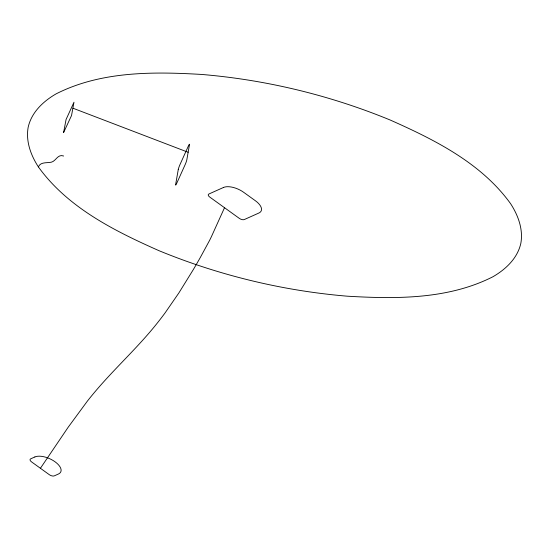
<?xml version="1.0" encoding="UTF-8"?>
<svg xmlns="http://www.w3.org/2000/svg" width="549" height="549" viewBox="0 0 549 549"><rect width="100%" height="100%" fill="white"/><g stroke="black" fill="none" stroke-linecap="round" stroke-linejoin="round"><path stroke-width="0.82" d="M224.52 207.707L211.605 236.242A81.691 28.026 -54.2 0 1 209.533 240.489L200.385 257.364A292.919 100.488 -54.2 0 1 193.035 270.053L178.857 292.967L165.16 312.793A121.59 41.71 -54.2 0 1 156.527 324.02C137.737 347.551 115.311 367.823 95.849 390.764A126.778 43.495 -54.2 0 0 87.469 400.996L68.172 427.246L40.42 468.283M38.355 166.875C30.847 155.25 25.666 141.347 28.15 127.361C31.43 112.373 43.241 101.297 56.073 93.886C100.776 71.185 152.876 71.562 201.744 74.451C266.34 79.852 330.086 95.306 390.037 119.957C434.719 139.769 481.377 163.094 510.645 203.754C518.153 215.38 523.334 229.283 520.85 243.269C517.57 258.263 505.759 269.333 492.927 276.751C448.224 299.445 396.124 299.068 347.256 296.186C282.66 290.785 218.914 275.33 158.963 250.673C114.281 230.861 67.623 207.536 38.355 166.875C40.557 161.729 46.823 163.135 51.242 162.216C56.053 161.159 57.604 153.802 63.636 156.012M72.996 108.222L188.142 152.279M63.595 132.563L71.535 115.516L73.971 102.224L66.058 119.538L63.595 132.563M178.253 169.593L175.632 184.574A3.877 0.412 -69.1 0 0 176.703 183.345L185.102 164.741A3.877 0.412 -69.1 0 0 186.832 159.766L189.453 144.785A3.877 0.412 -69.1 0 0 188.376 146.013L179.976 164.618A3.877 0.412 -69.1 0 0 178.253 169.593M223.464 187.477L208.888 194.01A3.877 1.853 24.3 0 0 209.759 197.07L239.282 218.351A3.877 1.853 24.3 0 0 244.319 219.545L258.895 213.019A15.502 7.418 24.3 0 0 255.415 200.769L243.605 192.26A15.502 7.418 24.3 0 0 223.464 187.477M34.855 456.967L30.689 458.834A3.877 1.853 24.3 0 0 31.561 461.894L49.28 474.665A3.877 1.853 24.3 0 0 54.31 475.859L58.475 473.993A15.502 7.418 24.3 0 0 54.996 461.75A15.502 7.418 24.3 0 0 34.855 456.967"/></g></svg>
